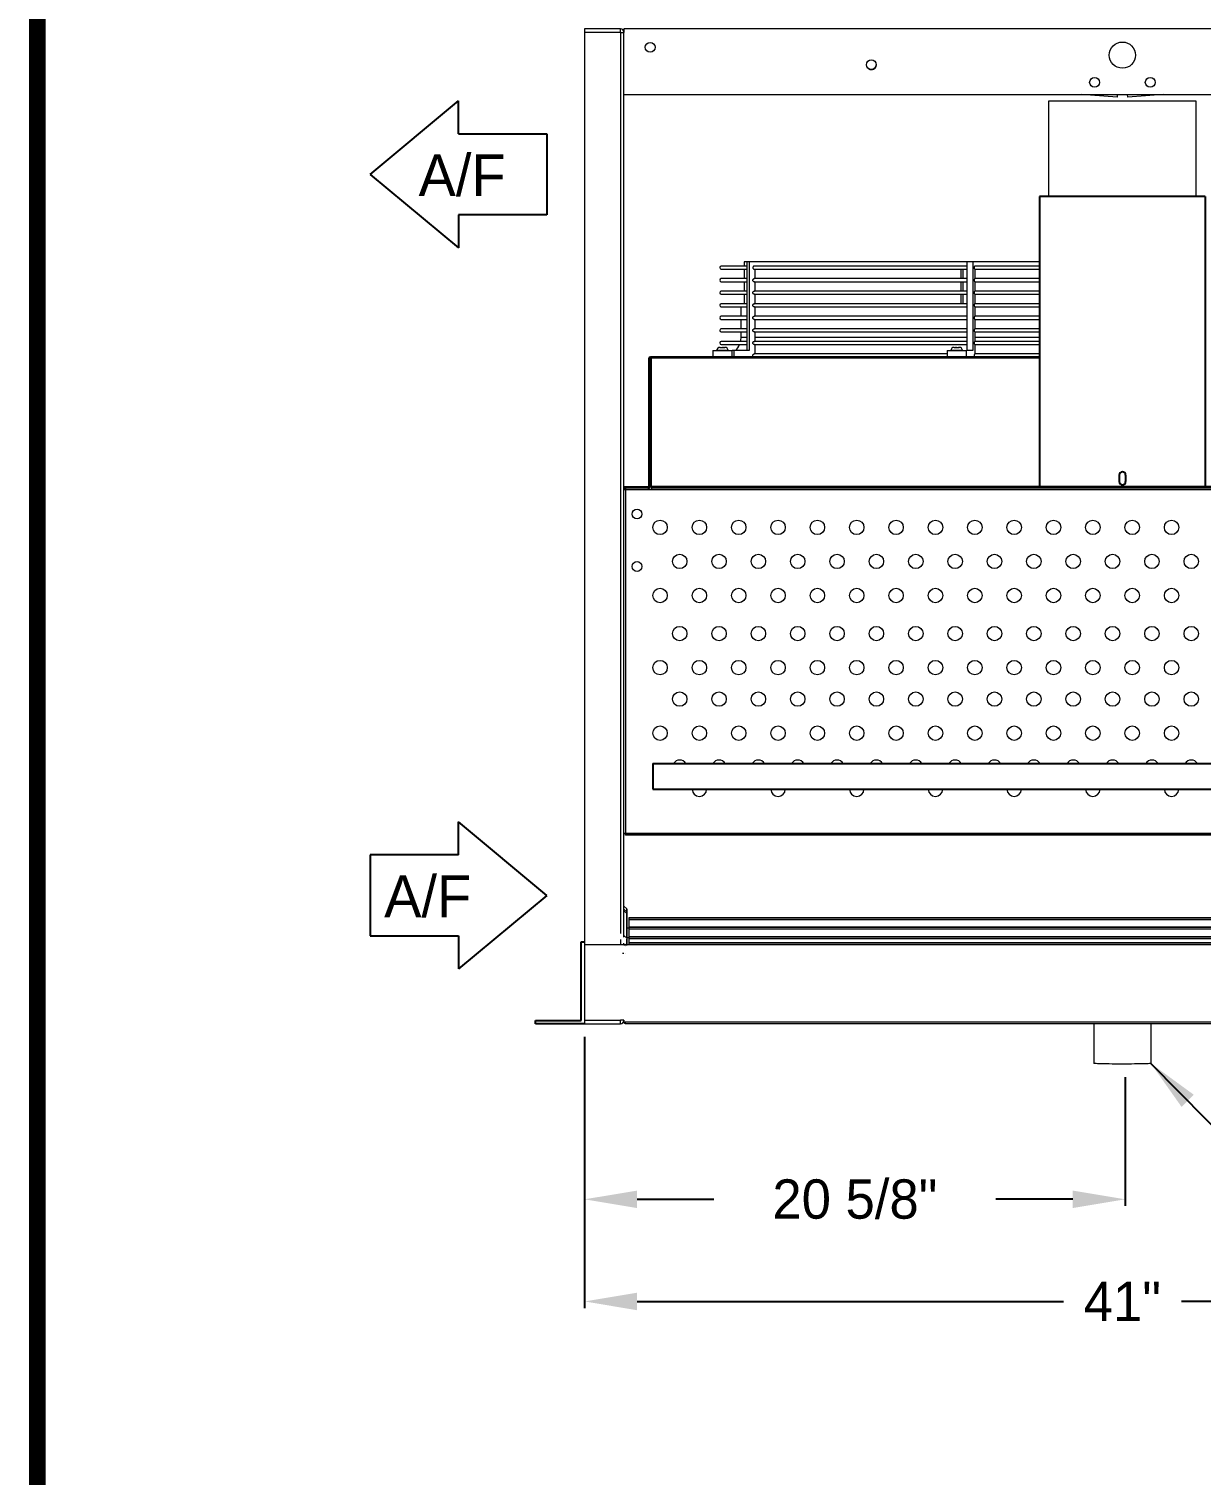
# Model space of a CAD drawing. Extents: x 6 to 271, y -23 to 146.
# Drawn here: x 10.7 to 55.4, y 29 to 84.2 of the extents above; entities that cross this region are included whole.
import ezdxf

# ---------------------------------------------------------------- set-up
doc = ezdxf.new("R2010")
doc.units = 0
doc.header["$MEASUREMENT"] = 0
doc.layers.get('0').update_dxf_attribs({"linetype": 'CONTINUOUS'})
doc.layers.get('Defpoints').update_dxf_attribs({"linetype": 'CONTINUOUS'})
doc.dimstyles.get("Standard").update_dxf_attribs({"dimtxt": 1.5, "dimasz": 2, "dimexe": 0.25, "dimexo": 0.5, "dimgap": 0.75, "dimtad": 0, "dimtih": 1, "dimtoh": 1, "dimdec": 4, "dimzin": 0, "dimdsep": 46, "dimlunit": 5, "dimtxsty": 'STANDARD', "dimcen": 0.125, "dimclrd": 1, "dimclre": 1, "dimclrt": 1, "dimadec": 0, "dimazin": 0, "dimtfac": 1, "dimtdec": 4, "dimtofl": 0, "dimtmove": 0, "dimatfit": 3, "dimfxl": 1, "dimfrac": 2, "dimtolj": 1, "dimtzin": 0, "dimarcsym": 0})

# ---------------------------------------------------------------- blocks, each defined once
blk = doc.blocks.new('099front')
at = {"color": 0, "ltscale": 7}
for p, q in [((59.351, 106.851), (53.039, 106.851)), ((53.039, 106.851), (53.039, 95.789)), ((59.351, 106.851), (59.351, 95.789)), ((56.07, 96.226), (56.07, 95.976)), ((56.32, 96.226), (56.32, 95.976)), ((53.039, 95.789), (59.351, 95.789))]:
    blk.add_line(p, q, dxfattribs=at)
for centre, start, end in [((56.195, 96.226), 0, 180), ((56.195, 95.976), 180, 0)]:
    blk.add_arc(centre, 0.125, start, end, dxfattribs=at)
blk = doc.blocks.new('Air Flow Arror')
for p, q in [((-1.543, 6.735), (-4.35, 3.368)), ((-1.543, 6.735), (1.263, 3.368)), ((-3.087, 3.368), (-4.35, 3.368)), ((-3.087, 3.368), (-3.087, 0)), ((0, 0), (0, 3.368)), ((0, 3.368), (1.263, 3.368)), ((-3.087, 0), (0, 0))]:
    blk.add_line(p, q)
blk.add_text('A/F', height=1.5938, rotation=90).set_placement((-0.712, 0.532))
blk = doc.blocks.new('*D27')
at = {"color": 7, "lineweight": -2}
for p, q in [((31.871, 45.753), (31.871, 35.415)), ((72.871, 45.753), (72.871, 35.415)), ((33.871, 35.665), (50.121, 35.665)), ((70.871, 35.665), (54.621, 35.665))]:
    blk.add_line(p, q, dxfattribs=at)
at = {"color": 7}
for points in [[(33.871, 35.998), (33.871, 35.331), (31.871, 35.665)], [(70.871, 35.998), (70.871, 35.331), (72.871, 35.665)]]:
    blk.add_solid(points, dxfattribs=at)
at = {"layer": 'Defpoints', "color": 0}
for p in [(31.871, 46.253), (72.871, 46.253), (72.871, 35.665)]:
    blk.add_point(p, dxfattribs=at)
at = {"color": 7, "insert": (52.371, 35.665), "char_height": 1.5, "attachment_point": 5}
blk.add_mtext('\\A1;41"', dxfattribs=at)
blk = doc.blocks.new('*D28')
at = {"color": 7, "lineweight": -2}
for p, q in [((31.871, 45.753), (31.871, 39.31)), ((52.479, 44.218), (52.479, 39.31)), ((33.871, 39.56), (36.8, 39.56)), ((50.479, 39.56), (47.55, 39.56))]:
    blk.add_line(p, q, dxfattribs=at)
at = {"color": 7}
for points in [[(33.871, 39.893), (33.871, 39.226), (31.871, 39.56)], [(50.479, 39.893), (50.479, 39.226), (52.479, 39.56)]]:
    blk.add_solid(points, dxfattribs=at)
at = {"layer": 'Defpoints', "color": 0}
for p in [(31.871, 46.253), (52.479, 44.718), (52.479, 39.56)]:
    blk.add_point(p, dxfattribs=at)
at = {"color": 7, "insert": (42.175, 39.56), "char_height": 1.5, "attachment_point": 5}
blk.add_mtext('\\A1;20 5/8"', dxfattribs=at)

msp = doc.modelspace()

# ---------------------------------------------------------------- linework, layer by layer
at = {"color": 0, "linetype": 'Continuous', "lineweight": 15}
for p, q in [((31.8709, 84.19068), (31.8709, 84.05618)), ((33.2354, 84.19068), (31.8709, 84.19068)), ((33.2354, 84.05618), (31.8709, 84.05618)), ((31.8709, 84.05518), (31.8709, 46.38868)), ((33.2354, 84.05518), (31.8709, 84.05518)), ((33.2354, 84.05618), (33.2354, 84.19068)), ((33.2354, 84.05518), (33.3709, 84.05518)), ((33.2354, 84.05518), (33.2354, 49.6953)), ((71.3709, 84.19068), (33.3709, 84.19068)), ((33.3709, 84.19068), (33.3709, 84.05518)), ((33.3709, 49.55983), (33.3709, 84.05518)), ((33.3709, 81.69068), (71.3709, 81.69068)), ((52.16751, 81.58384), (50.81416, 81.69068)), ((52.17594, 81.69068), (52.16751, 81.58384)), ((52.5743, 81.58384), (52.56586, 81.69068)), ((53.92765, 81.69068), (52.5743, 81.58384)), ((55.1834, 81.43418), (49.5584, 81.43418)), ((38.05077, 75.1483), (37.08079, 75.1483)), ((37.08079, 75.0283), (38.05077, 75.0283)), ((37.9574, 75.30318), (37.9574, 75.1483)), ((38.05077, 75.30318), (37.9574, 75.30318)), ((37.9574, 75.0283), (37.9574, 74.66963)), ((38.14414, 75.30318), (38.05077, 75.30318)), ((38.05077, 75.30318), (38.05077, 71.92218)), ((38.14414, 75.30318), (38.14414, 71.92218)), ((46.43931, 75.30318), (38.14414, 75.30318)), ((38.33986, 75.0283), (46.43931, 75.0283)), ((46.43931, 75.1483), (38.3399, 75.1483)), ((38.36957, 74.66963), (38.36957, 75.0283)), ((46.21388, 75.0283), (46.21388, 74.66963)), ((46.30726, 74.66963), (46.30726, 75.0283)), ((46.66474, 75.30318), (46.43931, 75.30318)), ((46.43931, 75.30318), (46.43931, 71.92218)), ((46.66474, 75.30318), (46.66474, 71.92218)), ((49.21465, 75.30318), (46.66474, 75.30318)), ((46.7458, 75.0283), (49.21465, 75.0283)), ((49.21465, 75.1483), (46.74588, 75.1483)), ((46.75811, 74.66963), (46.75811, 75.0283)), ((38.05077, 74.66963), (37.08079, 74.66963)), ((37.08079, 74.54963), (38.05077, 74.54963)), ((37.9574, 74.54963), (37.9574, 74.19097)), ((38.33986, 74.54963), (46.43931, 74.54963)), ((46.43931, 74.66963), (38.3399, 74.66963)), ((38.36957, 74.19097), (38.36957, 74.54963)), ((46.21388, 74.54963), (46.21388, 74.19097)), ((46.30726, 74.19097), (46.30726, 74.54963)), ((46.7458, 74.54963), (49.21465, 74.54963)), ((49.21465, 74.66963), (46.74588, 74.66963)), ((46.75811, 74.19097), (46.75811, 74.54963)), ((38.05077, 74.19097), (37.08079, 74.19097)), ((37.08079, 74.07097), (38.05077, 74.07097)), ((37.9574, 74.07097), (37.9574, 73.7123)), ((38.33986, 74.07097), (46.43931, 74.07097)), ((46.43931, 74.19097), (38.3399, 74.19097)), ((38.36957, 73.7123), (38.36957, 74.07097)), ((46.21388, 74.07097), (46.21388, 73.7123)), ((46.30726, 73.7123), (46.30726, 74.07097)), ((46.7458, 74.07097), (49.21465, 74.07097)), ((49.21465, 74.19097), (46.74588, 74.19097)), ((46.75811, 73.7123), (46.75811, 74.07097)), ((38.05077, 73.7123), (37.08079, 73.7123)), ((37.08079, 73.5923), (38.05077, 73.5923)), ((38.33986, 73.5923), (46.43931, 73.5923)), ((46.43931, 73.7123), (38.3399, 73.7123)), ((38.36957, 73.23364), (38.36957, 73.5923)), ((46.7458, 73.5923), (49.21465, 73.5923)), ((49.21465, 73.7123), (46.74588, 73.7123)), ((46.75811, 73.23364), (46.75811, 73.5923)), ((38.05077, 73.23364), (37.08079, 73.23364)), ((37.08079, 73.11364), (38.05077, 73.11364)), ((38.33986, 73.11364), (46.43931, 73.11364)), ((46.43931, 73.23364), (38.3399, 73.23364)), ((38.36957, 72.75497), (38.36957, 73.11364)), ((46.7458, 73.11364), (49.21465, 73.11364)), ((49.21465, 73.23364), (46.74588, 73.23364)), ((46.75811, 72.75497), (46.75811, 73.11364)), ((38.05077, 72.75497), (37.08079, 72.75497)), ((37.08079, 72.63497), (38.05077, 72.63497)), ((38.05077, 72.27631), (37.08079, 72.27631)), ((38.05077, 72.42818), (37.8231, 72.42818)), ((38.33986, 72.63497), (46.43931, 72.63497)), ((46.43931, 72.75497), (38.3399, 72.75497)), ((46.43931, 72.27631), (38.3399, 72.27631)), ((38.36957, 72.27631), (38.36957, 72.63497)), ((46.43931, 72.42818), (38.36957, 72.42818)), ((46.7458, 72.63497), (49.21465, 72.63497)), ((49.21465, 72.75497), (46.74588, 72.75497)), ((49.21465, 72.27631), (46.74588, 72.27631)), ((46.75811, 72.27631), (46.75811, 72.63497)), ((49.21465, 72.42818), (46.75811, 72.42818)), ((34.3719, 71.69068), (34.3719, 71.64068)), ((34.3719, 71.69068), (34.4219, 71.69068)), ((49.21465, 71.69068), (34.4219, 71.69068)), ((34.4219, 71.63968), (34.4219, 71.69068)), ((36.75789, 71.92218), (37.2681, 71.92218)), ((36.92479, 71.92318), (36.90814, 71.92318)), ((37.34564, 71.92318), (36.92479, 71.92318)), ((37.03214, 72.04718), (37.03229, 72.04718)), ((37.03502, 72.04718), (37.03229, 72.04718)), ((37.03502, 72.04718), (37.04553, 72.04718)), ((37.05621, 72.04718), (37.04553, 72.04718)), ((37.05621, 72.04718), (37.13225, 72.04718)), ((37.08079, 72.1563), (38.05077, 72.1563)), ((37.1438, 72.04718), (37.13225, 72.04718)), ((37.15008, 72.04718), (37.1438, 72.04718)), ((37.15008, 72.04718), (37.17545, 72.04718)), ((37.18999, 72.04718), (37.17545, 72.04718)), ((37.18999, 72.04718), (37.22164, 72.04718)), ((37.2681, 71.92218), (37.49589, 71.92218)), ((37.56118, 71.92218), (37.49589, 71.92218)), ((37.56118, 71.92218), (37.56118, 71.69068)), ((38.14414, 71.92218), (37.56118, 71.92218)), ((38.33986, 72.1563), (46.43931, 72.1563)), ((45.68763, 71.79764), (38.3399, 71.79764)), ((38.36957, 71.79764), (38.36957, 72.1563)), ((45.68763, 71.92218), (46.19784, 71.92218)), ((45.97291, 71.92318), (45.83788, 71.92318)), ((45.96188, 72.04718), (45.99352, 72.04718)), ((46.27538, 71.92318), (45.97291, 71.92318)), ((46.00807, 72.04718), (45.99352, 72.04718)), ((46.00807, 72.04718), (46.03343, 72.04718)), ((46.03971, 72.04718), (46.03343, 72.04718)), ((46.05127, 72.04718), (46.03971, 72.04718)), ((46.05127, 72.04718), (46.12731, 72.04718)), ((46.13799, 72.04718), (46.12731, 72.04718)), ((46.13799, 72.04718), (46.14849, 72.04718)), ((46.15122, 72.04718), (46.14849, 72.04718)), ((46.15122, 72.04718), (46.15138, 72.04718)), ((46.19784, 71.92218), (46.42563, 71.92218)), ((46.66474, 71.92218), (46.42563, 71.92218)), ((46.7458, 72.1563), (49.21465, 72.1563)), ((49.21465, 71.79764), (46.74588, 71.79764)), ((46.75811, 71.79764), (46.75811, 72.1563)), ((34.3709, 71.63968), (34.3209, 71.63968)), ((34.3209, 66.74168), (34.3209, 71.63968)), ((34.3709, 66.74168), (34.3709, 71.63968)), ((34.4209, 71.63968), (34.3709, 71.63968)), ((49.21465, 71.63968), (34.4219, 71.63968)), ((34.4219, 66.74168), (34.4219, 71.63968)), ((33.3709, 66.74068), (34.3199, 66.74068)), ((34.3199, 66.74068), (34.3199, 66.69068)), ((34.3209, 66.74168), (34.3709, 66.74168)), ((34.4219, 66.74168), (34.3709, 66.74168)), ((34.4219, 66.74168), (34.4219, 66.74068)), ((70.3199, 66.74168), (34.4219, 66.74168)), ((34.4219, 66.74068), (70.3199, 66.74068)), ((34.4219, 66.69068), (34.4219, 66.74068)), ((33.3709, 66.69068), (33.4344, 66.69068)), ((33.3709, 66.62718), (33.4349, 66.62718)), ((33.4339, 66.62668), (33.3709, 66.62668)), ((33.4339, 66.62668), (33.4339, 53.50468)), ((33.4339, 66.62668), (33.4349, 66.62668)), ((33.4344, 66.69068), (33.4344, 66.62818)), ((33.4344, 66.69068), (34.3074, 66.69068)), ((33.4344, 66.62818), (34.3074, 66.62818)), ((33.4349, 66.62668), (33.4349, 66.62768)), ((33.4349, 66.62768), (34.4334, 66.62768)), ((33.4349, 66.62668), (33.4349, 53.50468)), ((33.4349, 66.62668), (71.3069, 66.62668)), ((34.3074, 66.69068), (34.3199, 66.69068)), ((34.3074, 66.62818), (34.3074, 66.69068)), ((34.4219, 66.69068), (34.4334, 66.69068)), ((34.4334, 66.62768), (34.4334, 66.69068)), ((34.4334, 66.69068), (70.3084, 66.69068)), ((33.4339, 53.50468), (33.3709, 53.50468)), ((33.4339, 53.50468), (33.4349, 53.50468)), ((33.4349, 53.50468), (71.3069, 53.50468)), ((33.4349, 53.50468), (33.4349, 53.50368)), ((71.3069, 53.50368), (33.4349, 53.50368)), ((33.4349, 53.44068), (33.4349, 53.50368)), ((71.3069, 53.44068), (33.4349, 53.44068)), ((33.3709, 50.74152), (33.4773, 50.63515)), ((33.4773, 50.51741), (33.3709, 50.62379)), ((33.3709, 50.55983), (33.4773, 50.45346)), ((33.45823, 50.47253), (33.4959, 50.47253)), ((33.4773, 50.51741), (33.4773, 50.63515)), ((33.4773, 49.51741), (33.4773, 50.45346)), ((33.4959, 50.47253), (33.4959, 50.59026)), ((33.4959, 50.40857), (33.4959, 50.47253)), ((33.4959, 49.47253), (33.4959, 50.40857)), ((33.4969, 50.59026), (33.4969, 50.5888)), ((33.4969, 49.90868), (33.4969, 50.5888)), ((71.1819, 50.29375), (33.5599, 50.29375)), ((33.5599, 50.29375), (33.5599, 50.28361)), ((71.1819, 50.28361), (33.5599, 50.28361)), ((33.5599, 50.28361), (33.5599, 50.21814)), ((71.1819, 50.21814), (33.5599, 50.21814)), ((33.5599, 50.21814), (33.5599, 49.93328)), ((33.4959, 49.90868), (33.5599, 49.90868)), ((33.4959, 49.90722), (33.5599, 49.90722)), ((71.1819, 49.93328), (33.5599, 49.93328)), ((33.5599, 49.93328), (33.5599, 49.92314)), ((71.1819, 49.92314), (33.5599, 49.92314)), ((33.5599, 49.92314), (33.5599, 49.85767)), ((71.1819, 49.85767), (33.5599, 49.85767)), ((33.5599, 49.85767), (33.5599, 49.57282)), ((72.8709, 49.26904), (31.8709, 49.26904)), ((33.2354, 49.46594), (33.2354, 49.26904)), ((33.4773, 49.51741), (33.3709, 49.62379)), ((33.3709, 49.26613), (33.3709, 49.33048)), ((33.3709, 49.26613), (33.4209, 49.26613)), ((33.4209, 49.26613), (33.4209, 49.28049)), ((33.4209, 49.18775), (33.4219, 49.18775)), ((33.4209, 49.18629), (33.4219, 49.18629)), ((33.4219, 49.26613), (33.4219, 49.26729)), ((71.3199, 49.26729), (33.4219, 49.26729)), ((71.3199, 49.26613), (33.4219, 49.26613)), ((33.43311, 49.26829), (33.4773, 49.31247)), ((33.4334, 49.26758), (33.4959, 49.26758)), ((33.4334, 49.26758), (33.4334, 49.26729)), ((33.45823, 49.47253), (33.4959, 49.47253)), ((33.4773, 49.31247), (33.4773, 49.45346)), ((33.4959, 49.54822), (33.5599, 49.54822)), ((33.4959, 49.54675), (33.5599, 49.54675)), ((33.4959, 49.40857), (33.4959, 49.47253)), ((33.4959, 49.26758), (33.4959, 49.40857)), ((33.4959, 49.26758), (33.4959, 49.26729)), ((33.4969, 49.26758), (33.4969, 49.26904)), ((71.2449, 49.26758), (33.4969, 49.26758)), ((33.4969, 49.26758), (33.4969, 49.26729)), ((71.1819, 49.57282), (33.5599, 49.57282)), ((33.5599, 49.57282), (33.5599, 49.56268)), ((71.1819, 49.56268), (33.5599, 49.56268)), ((33.5599, 49.56268), (33.5599, 49.49721)), ((71.1819, 49.49721), (33.5599, 49.49721)), ((33.5599, 49.49721), (33.5599, 49.33444)), ((71.1819, 49.33444), (33.5599, 49.33444)), ((33.5599, 49.33444), (33.5599, 49.3243)), ((71.1819, 49.3243), (33.5599, 49.3243)), ((33.5599, 49.3243), (33.5599, 49.26904)), ((33.3099, 48.94792), (33.3099, 48.94938)), ((33.3099, 48.94938), (33.3709, 48.94938)), ((33.3099, 48.94792), (33.3709, 48.94792)), ((33.4209, 48.94938), (33.4219, 48.94938)), ((33.4209, 48.94792), (33.4219, 48.94792)), ((31.8709, 46.38868), (33.2354, 46.38868)), ((31.8709, 46.38768), (31.8709, 46.25318)), ((31.8709, 46.38768), (33.2354, 46.38768)), ((33.3709, 46.38868), (33.2354, 46.38868)), ((33.2354, 46.25318), (33.2354, 46.38768)), ((33.3709, 46.38868), (33.3709, 46.31793)), ((31.8709, 46.25318), (33.2354, 46.25318)), ((33.3709, 46.31793), (33.4209, 46.31793)), ((71.3199, 46.31793), (33.4219, 46.31793)), ((33.4219, 46.31693), (33.4219, 46.31793)), ((33.4219, 46.31693), (33.4219, 46.26694))]:
    msp.add_line(p, q, dxfattribs=at)
at = {"color": 0}
for p, q in [((23.69854, 78.64512), (27.06624, 81.45142)), ((27.06624, 80.18858), (27.06624, 81.45142)), ((27.06624, 80.18858), (30.43393, 80.18858)), ((30.43393, 80.18858), (30.43393, 77.10165)), ((23.69854, 78.64512), (27.06624, 75.83881)), ((30.43393, 77.10165), (27.06624, 77.10165)), ((27.06624, 77.10165), (27.06624, 75.83881)), ((34.4709, 56.17861), (70.2709, 56.17861)), ((34.4709, 56.17861), (34.4709, 55.19918)), ((34.4709, 55.19918), (70.2709, 55.19918)), ((31.7459, 46.37818), (31.7459, 49.37818)), ((31.7459, 49.37818), (31.8709, 49.37818)), ((29.9959, 46.25318), (29.9959, 46.37818)), ((29.9959, 46.37818), (31.7459, 46.37818)), ((31.8709, 46.25318), (29.9959, 46.25318))]:
    msp.add_line(p, q, dxfattribs=at)
at = {"color": 0, "const_width": 0.63999}
msp.add_lwpolyline([(11.00839, -18.24898), (267.00583, -18.24898), (267.00583, 141.74942), (11.00839, 141.74942), (11.00839, -18.24898)], dxfattribs=at)
at = {"color": 0, "linetype": 'Continuous', "lineweight": 15, "flags": 128}
for points in [[(37.8231, 72.42818), (37.81547, 72.32145), (37.80756, 72.27631)], [(53.46465, 44.74338), (53.45913, 44.74083), (53.43953, 44.73796), (53.40599, 44.73516), (53.35896, 44.73247), (53.29905, 44.72992), (53.22704, 44.72755), (53.14387, 44.72539), (53.05062, 44.72345), (52.94851, 44.72178), (52.83887, 44.72039), (52.72313, 44.7193), (52.6028, 44.71852), (52.47945, 44.71807), (52.35468, 44.71795), (52.23012, 44.71816), (52.10739, 44.71869), (51.98811, 44.71955), (51.87381, 44.72072), (51.76599, 44.72219), (51.66606, 44.72393), (51.57532, 44.72593), (51.49495, 44.72815), (51.42599, 44.73057), (51.36936, 44.73316), (51.32579, 44.73588), (51.29583, 44.7387), (51.2799, 44.74158), (51.27715, 44.74338)]]:
    msp.add_lwpolyline(points, dxfattribs=at)
at = {"color": 0, "linetype": 'Continuous', "lineweight": 15}
for centre, radius in [((34.3709, 83.49039), 0.1875), ((52.3709, 83.19068), 0.5), ((42.801, 82.82486), 0.1875), ((51.30979, 82.15311), 0.1875), ((53.43202, 82.15311), 0.1875), ((33.8709, 65.69068), 0.1875), ((34.7459, 65.18318), 0.275), ((36.2459, 65.18318), 0.275), ((37.7459, 65.18318), 0.275), ((39.2459, 65.18318), 0.275), ((40.7459, 65.18318), 0.275), ((42.2459, 65.18318), 0.275), ((43.7459, 65.18318), 0.275), ((45.2459, 65.18318), 0.275), ((46.7459, 65.18318), 0.275), ((48.2459, 65.18318), 0.275), ((49.7459, 65.18318), 0.275), ((51.2459, 65.18318), 0.275), ((52.7459, 65.18318), 0.275), ((54.2459, 65.18318), 0.275), ((35.4959, 63.88418), 0.275), ((36.9959, 63.88418), 0.275), ((38.4959, 63.88418), 0.275), ((39.9959, 63.88418), 0.275), ((41.4959, 63.88418), 0.275), ((42.9959, 63.88418), 0.275), ((44.4959, 63.88418), 0.275), ((45.9959, 63.88418), 0.275), ((47.4959, 63.88418), 0.275), ((48.9959, 63.88418), 0.275), ((50.4959, 63.88418), 0.275), ((51.9959, 63.88418), 0.275), ((53.4959, 63.88418), 0.275), ((54.9959, 63.88418), 0.275), ((33.8709, 63.69068), 0.1875), ((34.7459, 62.58518), 0.275), ((36.2459, 62.58518), 0.275), ((37.7459, 62.58518), 0.275), ((39.2459, 62.58518), 0.275), ((40.7459, 62.58518), 0.275), ((42.2459, 62.58518), 0.275), ((43.7459, 62.58518), 0.275), ((45.2459, 62.58518), 0.275), ((46.7459, 62.58518), 0.275), ((48.2459, 62.58518), 0.275), ((49.7459, 62.58518), 0.275), ((51.2459, 62.58518), 0.275), ((52.7459, 62.58518), 0.275), ((54.2459, 62.58518), 0.275), ((35.4959, 61.13418), 0.275), ((36.9959, 61.13418), 0.275), ((38.4959, 61.13418), 0.275), ((39.9959, 61.13418), 0.275), ((41.4959, 61.13418), 0.275), ((42.9959, 61.13418), 0.275), ((44.4959, 61.13418), 0.275), ((45.9959, 61.13418), 0.275), ((47.4959, 61.13418), 0.275), ((48.9959, 61.13418), 0.275), ((50.4959, 61.13418), 0.275), ((51.9959, 61.13418), 0.275), ((53.4959, 61.13418), 0.275), ((54.9959, 61.13418), 0.275), ((34.7459, 59.83518), 0.275), ((36.2459, 59.83518), 0.275), ((37.7459, 59.83518), 0.275), ((39.2459, 59.83518), 0.275), ((40.7459, 59.83518), 0.275), ((42.2459, 59.83518), 0.275), ((43.7459, 59.83518), 0.275), ((45.2459, 59.83518), 0.275), ((46.7459, 59.83518), 0.275), ((48.2459, 59.83518), 0.275), ((49.7459, 59.83518), 0.275), ((51.2459, 59.83518), 0.275), ((52.7459, 59.83518), 0.275), ((54.2459, 59.83518), 0.275), ((35.4959, 58.63418), 0.275), ((36.9959, 58.63418), 0.275), ((38.4959, 58.63418), 0.275), ((39.9959, 58.63418), 0.275), ((41.4959, 58.63418), 0.275), ((42.9959, 58.63418), 0.275), ((44.4959, 58.63418), 0.275), ((45.9959, 58.63418), 0.275), ((47.4959, 58.63418), 0.275), ((48.9959, 58.63418), 0.275), ((50.4959, 58.63418), 0.275), ((51.9959, 58.63418), 0.275), ((53.4959, 58.63418), 0.275), ((54.9959, 58.63418), 0.275), ((34.7459, 57.33518), 0.275), ((36.2459, 57.33518), 0.275), ((37.7459, 57.33518), 0.275), ((39.2459, 57.33518), 0.275), ((40.7459, 57.33518), 0.275), ((42.2459, 57.33518), 0.275), ((43.7459, 57.33518), 0.275), ((45.2459, 57.33518), 0.275), ((46.7459, 57.33518), 0.275), ((48.2459, 57.33518), 0.275), ((49.7459, 57.33518), 0.275), ((51.2459, 57.33518), 0.275), ((52.7459, 57.33518), 0.275), ((54.2459, 57.33518), 0.275)]:
    msp.add_circle(centre, radius, dxfattribs=at)
for centre, radius, start, end in [((33.2354, 84.05518), 0.1355, 0, 90), ((33.2354, 84.05518), 0.001, 0, 90), ((42.801, 82.82502), 0.1875, 235.249307, 0), ((37.08079, 75.0883), 0.06, 90, 270), ((37.08079, 74.60963), 0.06, 90, 270), ((37.08079, 74.13097), 0.06, 90, 270), ((37.08079, 73.6523), 0.06, 90, 270), ((37.08079, 73.17364), 0.06, 90, 270), ((37.08079, 72.69497), 0.06, 90, 270), ((37.08079, 72.21631), 0.06, 90, 270), ((34.3719, 71.63968), 0.051, 90, 180), ((37.03214, 71.92318), 0.124, 90, 180), ((37.22164, 71.92318), 0.124, 0, 90), ((37.0731, 72.42818), 0.75, 317.57173, 338.745888), ((45.96188, 71.92318), 0.124, 90, 180), ((46.15138, 71.92318), 0.124, 0, 90), ((34.3719, 71.63968), 0.001, 90, 180), ((34.3199, 66.74168), 0.001, 270, 0), ((34.3199, 66.74168), 0.051, 270, 0), ((33.4344, 66.62718), 0.0635, 90, 180), ((33.4344, 66.62718), 0.001, 90, 180), ((34.3074, 66.62718), 0.0635, 0, 90), ((34.3074, 66.62718), 0.001, 30, 90), ((35.4959, 56.03618), 0.275, 31.192083, 148.807917), ((36.9959, 56.03618), 0.275, 31.192083, 148.807917), ((38.4959, 56.03618), 0.275, 31.192083, 148.807917), ((39.9959, 56.03618), 0.275, 31.192083, 148.807917), ((41.4959, 56.03618), 0.275, 31.192083, 148.807917), ((42.9959, 56.03618), 0.275, 31.192083, 148.807917), ((44.4959, 56.03618), 0.275, 31.192083, 148.807917), ((45.9959, 56.03618), 0.275, 31.192083, 148.807917), ((47.4959, 56.03618), 0.275, 31.192083, 148.807917), ((48.9959, 56.03618), 0.275, 31.192083, 148.807917), ((50.4959, 56.03618), 0.275, 31.192083, 148.807917), ((51.9959, 56.03618), 0.275, 31.192083, 148.807917), ((53.4959, 56.03618), 0.275, 31.192083, 148.807917), ((54.9959, 56.03618), 0.275, 31.192083, 148.807917), ((36.2459, 55.19918), 0.275, 180, 0), ((39.2459, 55.19918), 0.275, 180, 0), ((42.2459, 55.19918), 0.275, 180, 0), ((45.2459, 55.19918), 0.275, 180, 0), ((48.2459, 55.19918), 0.275, 180, 0), ((51.2459, 55.19918), 0.275, 180, 0), ((54.2459, 55.19918), 0.275, 180, 0), ((33.43244, 50.59026), 0.06346, 359.997202, 45.013069), ((33.43244, 50.47253), 0.06346, 359.996542, 45.013729), ((33.43244, 50.40858), 0.06346, 359.996542, 45.013729), ((33.4324, 49.26758), 0.001, 0.119432, 44.951384), ((33.43244, 49.47253), 0.06346, 359.997202, 45.013069), ((33.43244, 49.40857), 0.06346, 359.997202, 45.013069), ((33.43244, 49.26759), 0.06346, 359.996542, 45.013729), ((33.2354, 46.38868), 0.001, 270, 0), ((33.2354, 46.38868), 0.1355, 270, 0), ((33.4219, 46.31794), 0.05099, 180.008403, 270.007417), ((33.4219, 46.31793), 0.000999, 179.951494, 270.115715)]:
    msp.add_arc(centre, radius, start, end, dxfattribs=at)
for points in [[(49.5584, 81.43418), (49.5584, 77.80418)], [(55.1834, 77.80418), (55.1834, 81.43418)], [(37.8231, 73.5923), (37.8231, 73.23364)], [(37.8231, 73.11364), (37.8231, 72.75497)], [(37.8231, 72.63497), (37.8231, 72.42818)], [(36.75789, 71.92218), (36.75789, 71.69068)], [(36.90814, 71.92318), (36.90814, 71.92218)], [(37.03229, 72.04718), (37.02832, 72.04712)], [(37.02832, 72.04712), (37.03502, 72.04718)], [(37.04553, 72.04718), (37.05224, 72.04712)], [(37.05224, 72.04712), (37.05621, 72.04718)], [(37.13225, 72.04718), (37.1339, 72.04712)], [(37.1339, 72.04712), (37.15008, 72.04718)], [(37.17545, 72.04718), (37.19164, 72.04712)], [(37.19164, 72.04712), (37.18999, 72.04718)], [(37.34564, 71.92218), (37.34564, 71.92318)], [(37.49589, 71.69068), (37.49589, 71.92218)], [(45.68763, 71.92218), (45.68763, 71.69068)], [(45.83788, 71.92318), (45.83788, 71.92218)], [(45.99352, 72.04718), (45.99188, 72.04712)], [(45.99188, 72.04712), (46.00807, 72.04718)], [(46.03343, 72.04718), (46.04962, 72.04712)], [(46.04962, 72.04712), (46.05127, 72.04718)], [(46.12731, 72.04718), (46.13128, 72.04712)], [(46.13128, 72.04712), (46.13799, 72.04718)], [(46.14849, 72.04718), (46.1552, 72.04712)], [(46.1552, 72.04712), (46.15122, 72.04718)], [(46.27538, 71.92218), (46.27538, 71.92318)], [(46.42563, 71.69068), (46.42563, 71.92218)], [(33.4219, 46.26811), (71.3199, 46.26811)], [(51.27715, 46.26811), (51.27715, 44.74338)], [(53.46465, 44.74338), (53.46465, 46.26811)]]:
    msp.add_open_spline(points, degree=1, dxfattribs=at)
for points, knots in [([(38.34623, 75.14781), (38.34014, 75.14798), (38.32779, 75.14832), (38.3103, 75.14034), (38.29603, 75.12693), (38.28669, 75.10902), (38.28335, 75.08882), (38.28637, 75.06855), (38.29432, 75.05277), (38.30575, 75.03998), (38.32009, 75.03133), (38.3343, 75.02725), (38.34207, 75.02879), (38.34372, 75.02912)], [0, 0, 0, 0, 0.0985711, 0.199943588, 0.301310254, 0.402663591, 0.504004978, 0.605335555, 0.706672699, 0.770080778, 0.871441923, 0.972807682, 1, 1, 1, 1]), ([(46.74832, 75.14716), (46.74743, 75.14763), (46.74401, 75.14944), (46.73789, 75.14558), (46.73106, 75.13587), (46.72587, 75.12034), (46.72293, 75.10133), (46.72257, 75.08081), (46.72483, 75.06116), (46.72945, 75.04451), (46.73512, 75.03443), (46.74107, 75.02874), (46.74478, 75.02884), (46.74687, 75.0289)], [0, 0, 0, 0, 0.03591507, 0.13814696, 0.24038557, 0.34260574, 0.44482335, 0.54702369, 0.64921838, 0.7514137, 0.85362227, 0.91759082, 1, 1, 1, 1]), ([(38.34381, 74.55057), (38.33978, 74.55022), (38.32953, 74.54933), (38.31581, 74.55482), (38.30219, 74.56453), (38.29136, 74.57825), (38.2845, 74.59736), (38.28387, 74.61789), (38.28955, 74.63746), (38.3009, 74.65398), (38.31662, 74.6652), (38.33257, 74.67044), (38.34244, 74.66897), (38.34612, 74.66842)], [0, 0, 0, 0, 0.06551731, 0.16688699, 0.23034815, 0.3316963, 0.43303753, 0.53437588, 0.63570457, 0.73703796, 0.83838373, 0.93973691, 1, 1, 1, 1]), ([(46.74832, 74.66849), (46.74743, 74.66896), (46.74401, 74.67077), (46.73789, 74.66692), (46.73106, 74.6572), (46.72587, 74.64168), (46.72293, 74.62266), (46.72257, 74.60214), (46.72483, 74.58249), (46.72945, 74.56585), (46.73512, 74.55576), (46.74107, 74.55007), (46.74478, 74.55017), (46.74687, 74.55023)], [0, 0, 0, 0, 0.03591411, 0.13814602, 0.24038172, 0.34260638, 0.44481847, 0.54701883, 0.64921352, 0.75141367, 0.85362225, 0.91759081, 1, 1, 1, 1]), ([(38.34372, 74.07174), (38.34225, 74.07143), (38.33466, 74.06988), (38.32058, 74.07381), (38.30617, 74.08231), (38.29462, 74.09498), (38.28654, 74.11069), (38.28335, 74.13093), (38.28652, 74.15116), (38.29571, 74.16915), (38.30986, 74.18271), (38.32742, 74.19092), (38.33992, 74.19068), (38.34617, 74.19057)], [0, 0, 0, 0, 0.02437993, 0.12578275, 0.22719096, 0.2906704, 0.39204723, 0.49342551, 0.59479206, 0.69616934, 0.79754295, 0.89893576, 1, 1, 1, 1]), ([(46.74834, 74.19045), (46.74823, 74.19053), (46.74563, 74.19241), (46.74016, 74.18987), (46.733, 74.18227), (46.72723, 74.16815), (46.72356, 74.15003), (46.7224, 74.12972), (46.72388, 74.10954), (46.72782, 74.09183), (46.73307, 74.08003), (46.73921, 74.07294), (46.74377, 74.06978), (46.74656, 74.07121), (46.74683, 74.07135)], [0, 0, 0, 0, 0.004747334, 0.107022443, 0.209297781, 0.311565644, 0.413828, 0.516071739, 0.618309345, 0.720548488, 0.822793727, 0.886791065, 0.989062516, 1, 1, 1, 1]), ([(38.34372, 73.59307), (38.34225, 73.59277), (38.33466, 73.59121), (38.32058, 73.59515), (38.30617, 73.60364), (38.29462, 73.61632), (38.28654, 73.63202), (38.28335, 73.65226), (38.28652, 73.6725), (38.29571, 73.69049), (38.30985, 73.70405), (38.32742, 73.71225), (38.33992, 73.71202), (38.34617, 73.7119)], [0, 0, 0, 0, 0.0243799, 0.12578262, 0.22719073, 0.2906743, 0.39205103, 0.49342338, 0.59479565, 0.69616766, 0.79754509, 0.89893555, 1, 1, 1, 1]), ([(46.74834, 73.71178), (46.74823, 73.71187), (46.74563, 73.71375), (46.74016, 73.7112), (46.733, 73.70361), (46.72723, 73.68948), (46.72356, 73.67137), (46.7224, 73.65105), (46.72388, 73.63088), (46.72782, 73.61317), (46.73307, 73.60137), (46.73921, 73.59428), (46.74377, 73.59112), (46.74656, 73.59255), (46.74683, 73.59269)], [0, 0, 0, 0, 0.00474733, 0.107022, 0.20929971, 0.31156756, 0.41382465, 0.51607427, 0.61831187, 0.72055101, 0.82279624, 0.88679107, 0.98906252, 1, 1, 1, 1]), ([(38.34372, 73.11441), (38.34225, 73.1141), (38.33466, 73.11255), (38.32058, 73.11648), (38.30617, 73.12497), (38.29462, 73.13765), (38.28654, 73.15336), (38.28335, 73.1736), (38.28652, 73.19383), (38.29571, 73.21182), (38.30986, 73.22538), (38.32742, 73.23358), (38.33992, 73.23335), (38.34617, 73.23324)], [0, 0, 0, 0, 0.02437992, 0.12578271, 0.22719089, 0.29067031, 0.39204711, 0.49342536, 0.59479187, 0.69616912, 0.7975427, 0.89893548, 1, 1, 1, 1]), ([(46.74834, 73.23312), (46.74823, 73.2332), (46.74563, 73.23508), (46.74016, 73.23254), (46.733, 73.22494), (46.72723, 73.21082), (46.72356, 73.1927), (46.7224, 73.17238), (46.72388, 73.15221), (46.72782, 73.1345), (46.73307, 73.1227), (46.73921, 73.11561), (46.74377, 73.11245), (46.74656, 73.11388), (46.74683, 73.11402)], [0, 0, 0, 0, 0.004747325, 0.107021801, 0.209299316, 0.311566981, 0.413829138, 0.516072678, 0.618310086, 0.72054903, 0.822794071, 0.886791285, 0.989062537, 1, 1, 1, 1]), ([(38.34381, 72.6359), (38.33978, 72.63556), (38.32953, 72.63467), (38.31581, 72.64015), (38.30219, 72.64987), (38.29136, 72.66358), (38.2845, 72.6827), (38.28387, 72.70323), (38.28955, 72.7228), (38.3009, 72.73931), (38.31662, 72.75053), (38.33257, 72.75577), (38.34244, 72.75431), (38.34612, 72.75376)], [0, 0, 0, 0, 0.06551731, 0.16688699, 0.23034815, 0.3316963, 0.43303753, 0.53437588, 0.63570457, 0.73703796, 0.83838373, 0.93973691, 1, 1, 1, 1]), ([(38.34381, 72.15724), (38.33978, 72.15689), (38.32953, 72.15601), (38.31581, 72.16149), (38.30219, 72.1712), (38.29136, 72.18492), (38.2845, 72.20404), (38.28387, 72.22456), (38.28955, 72.24413), (38.3009, 72.26065), (38.31662, 72.27187), (38.33257, 72.27711), (38.34244, 72.27564), (38.34612, 72.27509)], [0, 0, 0, 0, 0.06551732, 0.16688712, 0.23034836, 0.33169215, 0.43303625, 0.53437176, 0.63570339, 0.7370369, 0.83838279, 0.93973684, 1, 1, 1, 1]), ([(46.74832, 72.75383), (46.74743, 72.7543), (46.74401, 72.75611), (46.73789, 72.75225), (46.73106, 72.74254), (46.72587, 72.72701), (46.72293, 72.708), (46.72257, 72.68748), (46.72483, 72.66783), (46.72945, 72.65118), (46.73512, 72.6411), (46.74107, 72.63541), (46.74478, 72.63551), (46.74687, 72.63557)], [0, 0, 0, 0, 0.03591411, 0.13814602, 0.24038172, 0.34260638, 0.44481847, 0.54701883, 0.64921352, 0.75141367, 0.85362225, 0.91759081, 1, 1, 1, 1]), ([(46.74832, 72.27516), (46.74743, 72.27563), (46.74401, 72.27745), (46.73789, 72.27359), (46.73106, 72.26387), (46.72587, 72.24835), (46.72293, 72.22933), (46.72257, 72.20881), (46.72483, 72.18916), (46.72945, 72.17252), (46.73512, 72.16243), (46.74107, 72.15674), (46.74478, 72.15684), (46.74687, 72.1569)], [0, 0, 0, 0, 0.03591465, 0.13814721, 0.24038306, 0.34260786, 0.4448201, 0.5470206, 0.64921544, 0.75141332, 0.85362205, 0.9175907, 1, 1, 1, 1]), ([(34.4219, 71.69068), (34.41521, 71.68992), (34.40184, 71.68839), (34.38506, 71.67657), (34.37399, 71.66126), (34.37253, 71.64965), (34.3719, 71.64471)], [0, 0, 0, 0, 0.26720955, 0.5344124, 0.80162577, 1, 1, 1, 1]), ([(38.30568, 71.69068), (38.30528, 71.69092), (38.30149, 71.69322), (38.29463, 71.70234), (38.28634, 71.71763), (38.28337, 71.73804), (38.28664, 71.75821), (38.29594, 71.77615), (38.31018, 71.78959), (38.32769, 71.79764), (38.34009, 71.79733), (38.34623, 71.79718)], [0, 0, 0, 0, 0.00955651, 0.0910871, 0.22129136, 0.35149782, 0.48169405, 0.6118891, 0.74209608, 0.87231973, 1, 1, 1, 1]), ([(46.74833, 71.79644), (46.74727, 71.79695), (46.74367, 71.7987), (46.73741, 71.79448), (46.73067, 71.78435), (46.72561, 71.76853), (46.72284, 71.74937), (46.72262, 71.72875), (46.72513, 71.70956), (46.7285, 71.69619), (46.73131, 71.69167), (46.73193, 71.69068)], [0, 0, 0, 0, 0.05417443, 0.18410026, 0.31403384, 0.44395094, 0.57385201, 0.70374021, 0.83362673, 0.96351405, 1, 1, 1, 1]), ([(34.3709, 71.63868), (34.37167, 71.63877), (34.3732, 71.63893), (34.385, 71.63918), (34.40185, 71.63943), (34.41522, 71.6396), (34.4219, 71.63968)], [0, 0, 0, 0, 0.24997623, 0.49999289, 0.74998911, 1, 1, 1, 1])]:
    msp.add_open_spline(points, degree=3, knots=knots, dxfattribs=at)

# ---------------------------------------------------------------- block references
at = {"color": 0}
msp.add_blockref('099front', (-3.82424, -29.04691), dxfattribs=at)
at = {"color": 0, "rotation": 270}
msp.add_blockref('Air Flow Arror', (23.69854, 49.60557), dxfattribs=at)

# ---------------------------------------------------------------- texts
at = {"color": 0}
msp.add_text('A/F', height=1.59375, dxfattribs=at).set_placement((25.54065, 77.81403))

# ---------------------------------------------------------------- dimensions: what is measured, and where the dimension line sits
dim = msp.add_linear_dim(base=(72.8709, 35.66477), p1=(31.8709, 46.25318), p2=(72.8709, 46.25318), dimstyle='Standard', override={"dimpost": '"', "dimclrd": 7, "dimclre": 7, "dimclrt": 7}, dxfattribs=at)
dim.commit()
dim.dimension.update_dxf_attribs({"geometry": '*D27', "text_midpoint": (52.3709, 35.66477), "dimtype": 160})
dim = msp.add_linear_dim(base=(52.479446, 39.559737), p1=(31.870904, 46.253183), p2=(52.479446, 44.718071), dimstyle='Standard', override={"dimpost": '"', "dimclrd": 7, "dimclre": 7, "dimclrt": 7}, dxfattribs=at)
dim.commit()
dim.dimension.update_dxf_attribs({"geometry": '*D28', "text_midpoint": (42.175175, 39.559737)})

# ---------------------------------------------------------------- leaders
at = {"color": 0, "annotation_type": 0, "has_hookline": 1, "hookline_direction": 1, "text_width": 35}
msp.add_leader([(53.45913, 44.74083), (67.08735, 30.88615), (70.0512, 30.88615)], dimstyle='Standard', override={"dimclrd": 7, "dimclre": 7, "dimclrt": 7}, dxfattribs=at)

doc.saveas('drawing.dxf')
